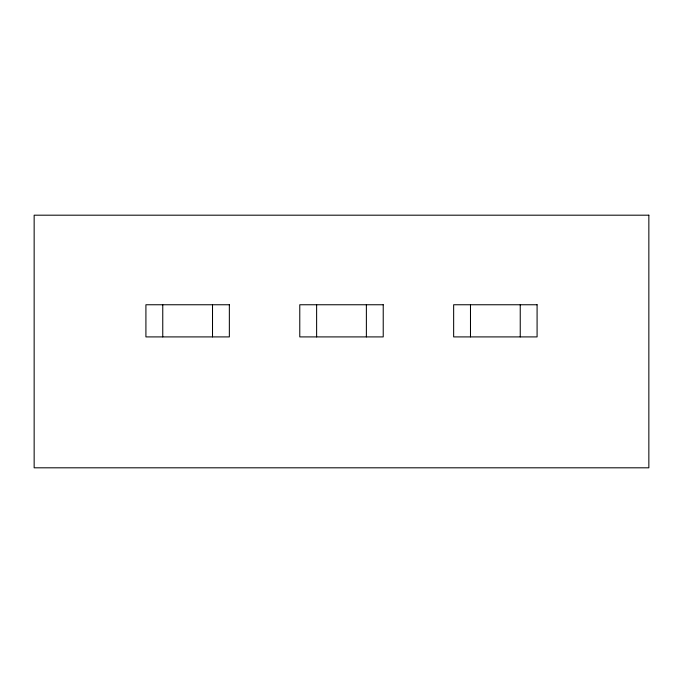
<?xml version="1.0" encoding="UTF-8"?>
<svg xmlns="http://www.w3.org/2000/svg" width="683" height="683" viewBox="0 0 683 683"><rect width="100%" height="100%" fill="white"/><g stroke="black" fill="none" stroke-linecap="round" stroke-linejoin="round"><path stroke-width="1.02" d="M520.241 304.755L520.241 336.907M470.485 304.755L470.485 336.907M366.378 304.755L366.378 336.907M316.622 304.755L316.622 336.907M212.515 304.755L212.515 336.907M162.759 304.755L162.759 336.907M648.85 215.188L34.15 215.188L34.15 467.812L648.85 467.812L648.85 215.188M229.351 304.755L145.914 304.755L145.914 336.907L229.351 336.907L229.351 304.755M383.223 304.755L299.777 304.755L299.777 336.907L383.223 336.907L383.223 304.755M537.086 304.755L453.649 304.755L453.649 336.907L537.086 336.907L537.086 304.755"/></g></svg>
